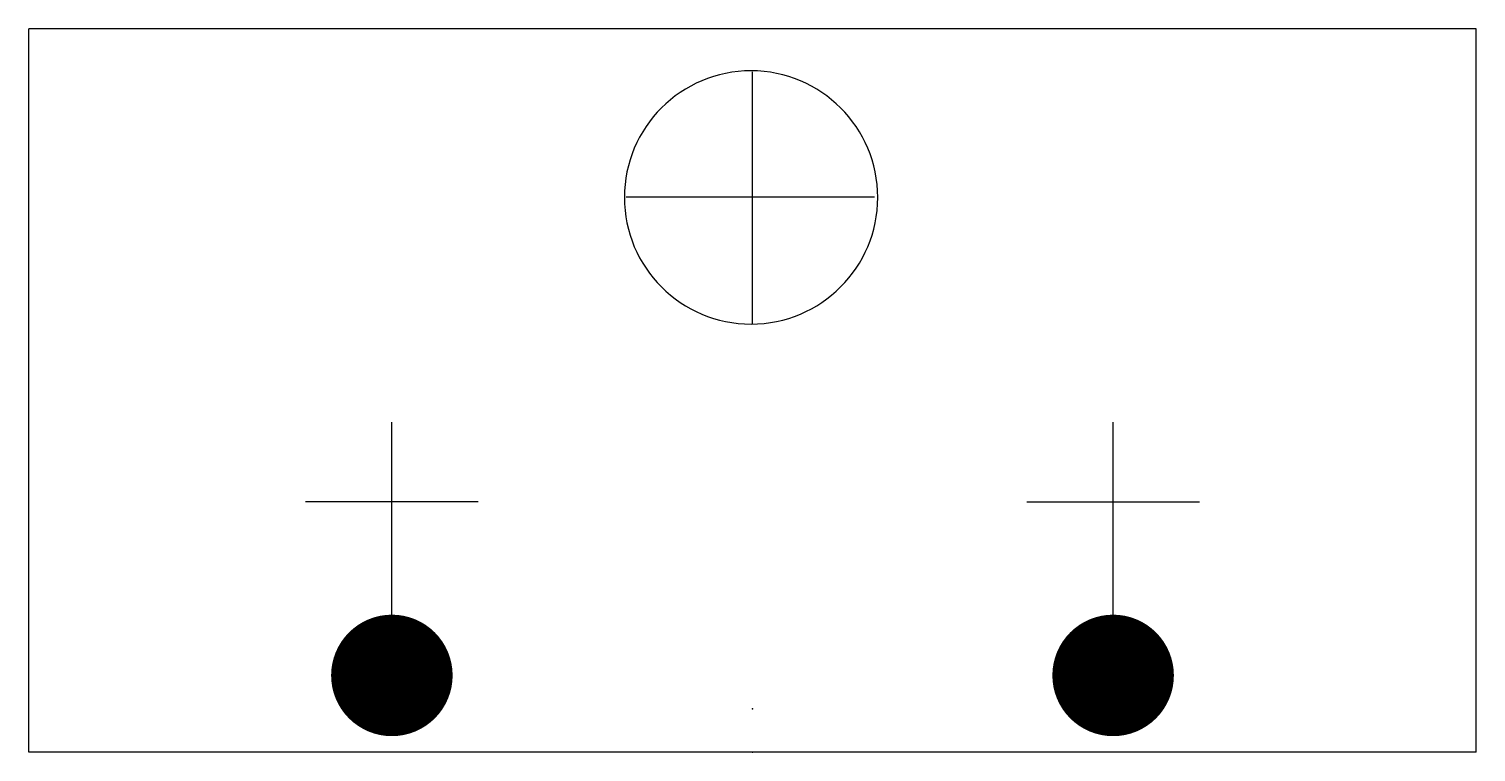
# Model space of a CAD drawing. Extents: x -500 to 500, y 0 to 500.
import ezdxf

# ---------------------------------------------------------------- set-up
doc = ezdxf.new("R2010")
doc.units = 0
doc.header["$LTSCALE"] = 100
doc.header["$MEASUREMENT"] = 0
doc.linetypes.add('CONTINOUS', pattern=[0])
doc.layers.add('TJ(给排水专业S)', color=7, linetype='CONTINUOUS')

# ---------------------------------------------------------------- blocks, each defined once
blk = doc.blocks.new('A$C5C905366')
at = {"layer": 'TJ(给排水专业S)', "color": 0, "linetype": 'ByBlock'}
for p, q in [((500, 500), (-500, 500)), ((-500, 0), (-500, 500)), ((500, 0), (500, 500)), ((0, 296.4), (0, 470.3)), ((84.4, 383.7), (-87.4, 383.7)), ((-249.2, 53, 1750), (-249.2, 228, 1750)), ((249.2, 53, 1750), (249.2, 228, 1750)), ((-189.5, 173, 1750), (-309, 173, 1750)), ((189.5, 173, 1750), (309, 173, 1750)), ((500, 0), (-500, 0))]:
    blk.add_line(p, q, dxfattribs=at)
at = {"layer": 'TJ(给排水专业S)', "color": 0, "linetype": 'ByBlock', "const_width": 42, "elevation": 1750}
for points in [[(-228.2, 53, -1), (-270.2, 53, -1)], [(228.2, 53, 1), (270.2, 53, 1)]]:
    blk.add_lwpolyline(points, format="xyb", close=True, dxfattribs=at)
at = {"layer": 'TJ(给排水专业S)', "color": 0, "linetype": 'CONTINOUS'}
blk.add_ellipse((-1, 383.5, 1750), major_axis=(-61.9, 61.9), ratio=1, start_param=0.7854, end_param=7.06858, dxfattribs=at)
at = {"layer": 'TJ(给排水专业S)', "color": 0}
for p in [(0, 383.7), (-249.2, 53, -1), (0, 30), (0, 0)]:
    blk.add_point(p, dxfattribs=at)

msp = doc.modelspace()

# ---------------------------------------------------------------- block references
at = {"layer": 'TJ(给排水专业S)', "color": 0, "linetype": 'ByBlock'}
msp.add_blockref('A$C5C905366', (0, 0), dxfattribs=at)

doc.saveas('drawing.dxf')
